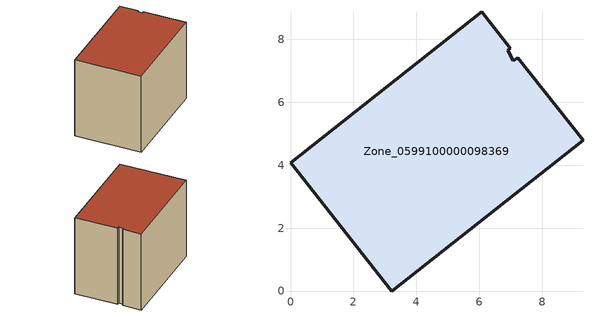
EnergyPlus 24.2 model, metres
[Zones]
Zone_0599100000098369
 floor ground (C_G): 6.08,8.87 6.99,7.72 6.9,7.65 7.08,7.32 7.23,7.42 9.3,4.79 3.22,0 0,4.08 z0
 wall outside (C_F): 3.22,0 9.3,4.79 7.23,7.42 7.08,7.32 6.9,7.65 6.99,7.72 6.08,8.87 0,4.08 3.22,0 z0:6.46
 roof outside (C_R): 6.99,7.72 6.08,8.87 0,4.08 3.22,0 9.3,4.79 7.23,7.42 7.08,7.32 6.9,7.65 z6.46
[BUILDING]
Pand.0599100000098369: North Axis=0; Terrain=City; Loads Convergence Tolerance Value=0.04; Temperature Convergence Tolerance Value=0.4; Solar Distribution=FullExterior; Maximum Number of Warmup Days=25; Minimum Number of Warmup Days=1
[Site:Location]
Rotterdam.The.Hague.AP_ZH_NLD Design_Conditions: Latitude=51.96; Longitude=4.45; Time Zone=1; Elevation=-4.5
[SITE:GROUNDTEMPERATURE:BUILDINGSURFACE]
18, 18, 18, 18, 18, 18, 18, 18, 18, 18, 18, 18
[MATERIAL] Thermal Absorptance=0.9; Solar Absorptance=0.7; Visible Absorptance=0.7
Name | Roughness | Thickness | Conductivity | Density | Specific Heat
G.TI.1946 | MediumSmooth | 0.15 | 1 | 540 | 1210
F.TI.1946 | Rough | 0.3 | 0.857143 | 1920 | 840
R.TI.1946 | MediumRough | 0.2 | 0.1 | 1500 | 1000
[CONSTRUCTION]
C_G: G.TI.1946
C_F: F.TI.1946
C_R: R.TI.1946
[ZONE]
Zone_0599100000098369: Type=1; Multiplier=1; Ceiling Height=Autocalculate; Volume=Autocalculate; Floor Area=autocalculate; Part of Total Floor Area=Yes
[ZONEINFILTRATION:DESIGNFLOWRATE]
Infil_Zone_0599100000098369: Zone or ZoneList or Space or SpaceList=Zone_0599100000098369; Schedule=AlwaysOn; Design Flow Rate Calculation Method=Flow/Area; Flow Rate per Floor Area=0.003; Constant Term Coefficient=1; Temperature Term Coefficient=0; Velocity Term Coefficient=0; Velocity Squared Term Coefficient=0
[HVACTEMPLATE:ZONE:IDEALLOADSAIRSYSTEM]
Zone_0599100000098369: Maximum Heating Supply Air Temperature=50; Minimum Cooling Supply Air Temperature=13; Maximum Heating Supply Air Humidity Ratio=0.0156; Minimum Cooling Supply Air Humidity Ratio=0.0077; Heating Limit=NoLimit; Cooling Limit=NoLimit; Dehumidification Control Type=ConstantSensibleHeatRatio; Cooling Sensible Heat Ratio=0.7; Dehumidification Setpoint=60; Humidification Control Type=None; Humidification Setpoint=30; Outdoor Air Method=None; Outdoor Air Flow Rate per Person=0.00944; Outdoor Air Flow Rate per Zone Floor Area=0; Outdoor Air Flow Rate per Zone=0; Demand Controlled Ventilation Type=None; Outdoor Air Economizer Type=NoEconomizer; Heat Recovery Type=None; Sensible Heat Recovery Effectiveness=0.7; Latent Heat Recovery Effectiveness=0.65
[ZONECONTROL:THERMOSTAT]
ThermostatControl_Zone_0599100000098369: Zone or ZoneList=Zone_0599100000098369; Control Type Schedule=DualSetpointControlType; Control 1=Thermostat_Zone_0599100000098369; Temperature Difference Between Cutout And Setpoint=0
[THERMOSTATSETPOINT:DUALSETPOINT]
Thermostat_Zone_0599100000098369: Heating Setpoint Temperature Schedule=HeatingSetpoint_Zone_0599100000098369; Cooling Setpoint Temperature Schedule=CoolingSetpoint_Zone_0599100000098369
[SCHEDULE:COMPACT]
HeatingSetpoint_Zone_0599100000098369: Through: 12/31, For: AllDays, Until: 24:00, 21
CoolingSetpoint_Zone_0599100000098369: Through: 12/31, For: AllDays, Until: 24:00, 24
DualSetpointControlType: Through: 12/31, For: AllDays, Until: 24:00, 4
AlwaysOn: Through: 12/31, For: AllDays, Until: 24:00, 1
